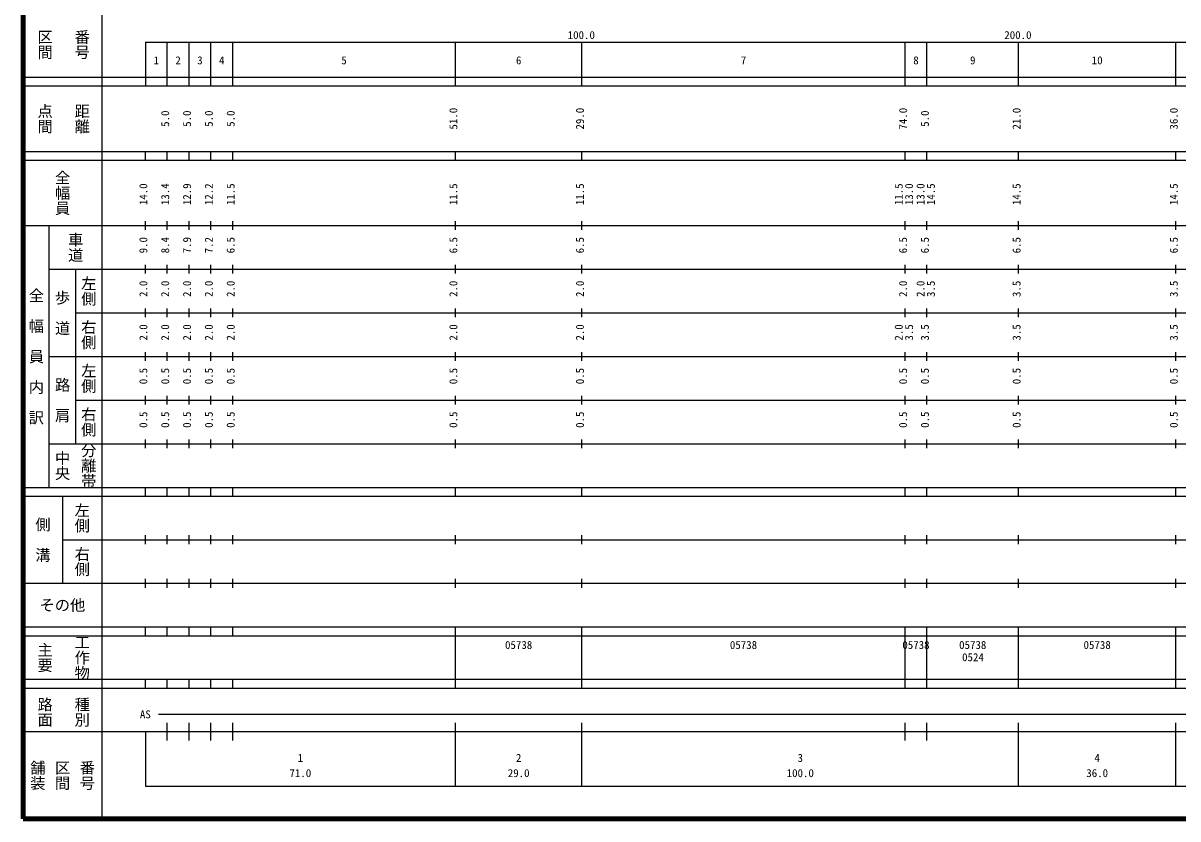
# Model space of a CAD drawing. Units: millimetres on the paper, enlarged 1000 times. Extents: x 40000 to 680000, y 20000 to 380000.
# Drawn here: x 40000 to 304486, y 20000 to 202409 of the extents above; entities that cross this region are included whole.
import ezdxf
from ezdxf.enums import TextEntityAlignment as Align

# ---------------------------------------------------------------- set-up
doc = ezdxf.new("R2010")
doc.units = ezdxf.units.MM
doc.header["$LTSCALE"] = 1000
doc.layers.add('M-TTL', color=2, linetype='Continuous', lineweight=140)
doc.layers.add('M-TTL-BAND', color=7, linetype='Continuous', lineweight=25)
doc.styles.add('@ＭＳ ゴシック', font='')
doc.styles.add('ＭＳ ゴシック', font='')
doc.styles.get('@ＭＳ ゴシック').set_extended_font_data('@MS Gothic')
doc.styles.get('ＭＳ ゴシック').set_extended_font_data('MS Gothic')

msp = doc.modelspace()

# ---------------------------------------------------------------- linework, layer by layer
at = {"layer": 'M-TTL'}
for p, q in [((40000, 380000), (40000, 20000)), ((40000, 20000), (680000, 20000))]:
    msp.add_line(p, q, dxfattribs=at)
at = {"layer": 'M-TTL-BAND'}
for p, q in [((58000, 370000), (58000, 20000)), ((68000, 198000), (579000, 198000)), ((68000, 198000), (68000, 188000)), ((73000, 188000), (73000, 198000)), ((78000, 188000), (78000, 198000)), ((83000, 188000), (83000, 198000)), ((88000, 188000), (88000, 198000)), ((139000, 188000), (139000, 198000)), ((168000, 188000), (168000, 198000)), ((242000, 188000), (242000, 198000)), ((247000, 188000), (247000, 198000)), ((268000, 188000), (268000, 198000)), ((304000, 188000), (304000, 198000)), ((40000, 190000), (579000, 190000)), ((40000, 188000), (579000, 188000)), ((40000, 173000), (579000, 173000)), ((68000, 171000), (68000, 173000)), ((73000, 171000), (73000, 173000)), ((78000, 171000), (78000, 173000)), ((83000, 171000), (83000, 173000)), ((88000, 171000), (88000, 173000)), ((139000, 171000), (139000, 173000)), ((168000, 171000), (168000, 173000)), ((242000, 171000), (242000, 173000)), ((247000, 171000), (247000, 173000)), ((268000, 171000), (268000, 173000)), ((304000, 171000), (304000, 173000)), ((40000, 171000), (579000, 171000)), ((68000, 155000), (68000, 157000)), ((73000, 155000), (73000, 157000)), ((78000, 155000), (78000, 157000)), ((83000, 155000), (83000, 157000)), ((88000, 155000), (88000, 157000)), ((139000, 155000), (139000, 157000)), ((168000, 155000), (168000, 157000)), ((242000, 155000), (242000, 157000)), ((247000, 155000), (247000, 157000)), ((268000, 155000), (268000, 157000)), ((304000, 155000), (304000, 157000)), ((40000, 156000), (579000, 156000)), ((46000, 96000), (46000, 156000)), ((46000, 146000), (579000, 146000)), ((52000, 146000), (52000, 106000)), ((68000, 145000), (68000, 147000)), ((73000, 145000), (73000, 147000)), ((78000, 145000), (78000, 147000)), ((83000, 145000), (83000, 147000)), ((88000, 145000), (88000, 147000)), ((139000, 145000), (139000, 147000)), ((168000, 145000), (168000, 147000)), ((242000, 145000), (242000, 147000)), ((247000, 145000), (247000, 147000)), ((268000, 145000), (268000, 147000)), ((304000, 145000), (304000, 147000)), ((52000, 136000), (579000, 136000)), ((68000, 135000), (68000, 137000)), ((73000, 135000), (73000, 137000)), ((78000, 135000), (78000, 137000)), ((83000, 135000), (83000, 137000)), ((88000, 135000), (88000, 137000)), ((139000, 135000), (139000, 137000)), ((168000, 135000), (168000, 137000)), ((242000, 135000), (242000, 137000)), ((247000, 135000), (247000, 137000)), ((268000, 135000), (268000, 137000)), ((304000, 135000), (304000, 137000)), ((68000, 125000), (68000, 127000)), ((73000, 125000), (73000, 127000)), ((78000, 125000), (78000, 127000)), ((83000, 125000), (83000, 127000)), ((88000, 125000), (88000, 127000)), ((139000, 125000), (139000, 127000)), ((168000, 125000), (168000, 127000)), ((242000, 125000), (242000, 127000)), ((247000, 125000), (247000, 127000)), ((268000, 125000), (268000, 127000)), ((304000, 125000), (304000, 127000)), ((46000, 126000), (579000, 126000)), ((68000, 115000), (68000, 117000)), ((73000, 115000), (73000, 117000)), ((78000, 115000), (78000, 117000)), ((83000, 115000), (83000, 117000)), ((88000, 115000), (88000, 117000)), ((139000, 115000), (139000, 117000)), ((168000, 115000), (168000, 117000)), ((242000, 115000), (242000, 117000)), ((247000, 115000), (247000, 117000)), ((268000, 115000), (268000, 117000)), ((304000, 115000), (304000, 117000)), ((52000, 116000), (579000, 116000)), ((46000, 106000), (579000, 106000)), ((68000, 105000), (68000, 107000)), ((73000, 105000), (73000, 107000)), ((78000, 105000), (78000, 107000)), ((83000, 105000), (83000, 107000)), ((88000, 105000), (88000, 107000)), ((139000, 105000), (139000, 107000)), ((168000, 105000), (168000, 107000)), ((242000, 105000), (242000, 107000)), ((247000, 105000), (247000, 107000)), ((268000, 105000), (268000, 107000)), ((304000, 105000), (304000, 107000)), ((40000, 96000), (579000, 96000)), ((68000, 94000), (68000, 96000)), ((73000, 94000), (73000, 96000)), ((78000, 94000), (78000, 96000)), ((83000, 94000), (83000, 96000)), ((88000, 94000), (88000, 96000)), ((139000, 94000), (139000, 96000)), ((168000, 94000), (168000, 96000)), ((242000, 94000), (242000, 96000)), ((247000, 94000), (247000, 96000)), ((268000, 94000), (268000, 96000)), ((304000, 94000), (304000, 96000)), ((40000, 94000), (579000, 94000)), ((49000, 94000), (49000, 74000)), ((68000, 83000), (68000, 85000)), ((73000, 83000), (73000, 85000)), ((78000, 83000), (78000, 85000)), ((83000, 83000), (83000, 85000)), ((88000, 83000), (88000, 85000)), ((139000, 83000), (139000, 85000)), ((168000, 83000), (168000, 85000)), ((242000, 83000), (242000, 85000)), ((247000, 83000), (247000, 85000)), ((268000, 83000), (268000, 85000)), ((304000, 83000), (304000, 85000)), ((49000, 84000), (579000, 84000)), ((68000, 73000), (68000, 75000)), ((73000, 73000), (73000, 75000)), ((78000, 73000), (78000, 75000)), ((83000, 73000), (83000, 75000)), ((88000, 73000), (88000, 75000)), ((139000, 73000), (139000, 75000)), ((168000, 73000), (168000, 75000)), ((242000, 73000), (242000, 75000)), ((247000, 73000), (247000, 75000)), ((268000, 73000), (268000, 75000)), ((304000, 73000), (304000, 75000)), ((40000, 74000), (579000, 74000)), ((40000, 64000), (579000, 64000)), ((68000, 62000), (68000, 64000)), ((73000, 62000), (73000, 64000)), ((78000, 62000), (78000, 64000)), ((83000, 62000), (83000, 64000)), ((88000, 62000), (88000, 64000)), ((139000, 62000), (139000, 64000)), ((168000, 62000), (168000, 64000)), ((242000, 62000), (242000, 64000)), ((247000, 62000), (247000, 64000)), ((268000, 62000), (268000, 64000)), ((304000, 62000), (304000, 64000)), ((40000, 62000), (579000, 62000)), ((139000, 52000), (139000, 62000)), ((168000, 52000), (168000, 62000)), ((168000, 52000), (168000, 62000)), ((242000, 52000), (242000, 62000)), ((242000, 52000), (242000, 62000)), ((247000, 52000), (247000, 62000)), ((247000, 52000), (247000, 62000)), ((268000, 52000), (268000, 62000)), ((268000, 52000), (268000, 62000)), ((304000, 52000), (304000, 62000)), ((40000, 52000), (579000, 52000)), ((68000, 50000), (68000, 52000)), ((73000, 50000), (73000, 52000)), ((78000, 50000), (78000, 52000)), ((83000, 50000), (83000, 52000)), ((88000, 50000), (88000, 52000)), ((139000, 50000), (139000, 52000)), ((168000, 50000), (168000, 52000)), ((242000, 50000), (242000, 52000)), ((247000, 50000), (247000, 52000)), ((268000, 50000), (268000, 52000)), ((304000, 50000), (304000, 52000)), ((40000, 50000), (579000, 50000)), ((71000, 44000), (565000, 44000)), ((40000, 40000), (579000, 40000)), ((68000, 40000), (68000, 27500)), ((73000, 38000), (73000, 42000)), ((78000, 38000), (78000, 42000)), ((83000, 38000), (83000, 42000)), ((88000, 38000), (88000, 42000)), ((139000, 27500), (139000, 42000)), ((168000, 27500), (168000, 42000)), ((242000, 38000), (242000, 42000)), ((247000, 38000), (247000, 42000)), ((268000, 27500), (268000, 42000)), ((304000, 27500), (304000, 42000)), ((68000, 27500), (579000, 27500))]:
    msp.add_line(p, q, dxfattribs=at)

# ---------------------------------------------------------------- texts
at = {"layer": 'M-TTL-BAND', "style": '@ＭＳ ゴシック'}
for s, p in [('区間', (45000, 197500)), ('番号', (53500, 197500)), ('点間', (45000, 180500)), ('距離', (53500, 180500)), ('全幅員', (49000, 163500)), ('車道', (52000, 151000)), ('左側', (55000, 141000)), ('全\u3000幅\u3000員\u3000内\u3000訳', (43000, 126000)), ('歩\u3000道', (49000, 136000)), ('右側', (55000, 131000)), ('左側', (55000, 121000)), ('路\u3000肩', (49000, 116000)), ('右側', (55000, 111000)), ('分離帯', (55000, 101000)), ('中央', (49000, 101000)), ('左側', (53500, 89000)), ('側\u3000溝', (44500, 84000)), ('右側', (53500, 79000)), ('工作物', (53500, 57000)), ('主要', (45000, 57000)), ('路面', (45000, 44500)), ('種別', (53500, 44500)), ('舗装', (43333, 30000)), ('区間', (49000, 30000)), ('番号', (54667, 30000))]:
    msp.add_text(s, height=2566, rotation=270, dxfattribs=at).set_placement(p, align=Align.MIDDLE_CENTER)
at = {"layer": 'M-TTL-BAND', "style": 'ＭＳ ゴシック'}
for s, p in [('100.0', (167844, 198195)), ('200.0', (267844, 198195)), ('1', (70500, 192405)), ('2', (75500, 192405)), ('3', (80500, 192405)), ('4', (85500, 192405)), ('5', (113500, 192405)), ('6', (153500, 192405)), ('7', (205000, 192405)), ('8', (244500, 192405)), ('9', (257500, 192405)), ('10', (286000, 192405)), ('AS', (68000, 42500)), ('1', (103500, 32523)), ('2', (153500, 32523)), ('3', (218000, 32523)), ('4', (286000, 32523)), ('71.0', (103500, 29033)), ('29.0', (153500, 29033)), ('100.0', (218000, 29033)), ('36.0', (286000, 29033))]:
    msp.add_text(s, height=1833, dxfattribs=at).set_placement(p, align=Align.BOTTOM_CENTER)
for s, p in [('51.0', (140000, 180500)), ('29.0', (169000, 180500)), ('74.0', (243000, 180500)), ('21.0', (269000, 180500)), ('36.0', (305000, 180500)), ('5.0', (74000, 180500)), ('5.0', (79000, 180500)), ('5.0', (84000, 180500)), ('5.0', (89000, 180500)), ('5.0', (248000, 180500)), ('14.0', (69000, 163174)), ('13.4', (74000, 163174)), ('12.9', (79000, 163174)), ('12.2', (84000, 163174)), ('11.5', (89000, 163174)), ('11.5', (140000, 163174)), ('11.5', (169000, 163174)), ('11.5', (242000, 163174)), ('13.0', (244370, 163174)), ('13.0', (247000, 163174)), ('14.5', (249370, 163174)), ('14.5', (269000, 163174)), ('14.5', (305000, 163174)), ('9.0', (69000, 151500)), ('8.4', (74000, 151500)), ('7.9', (79000, 151500)), ('7.2', (84000, 151500)), ('6.5', (89000, 151500)), ('6.5', (140000, 151500)), ('6.5', (169000, 151500)), ('6.5', (243000, 151500)), ('6.5', (248000, 151500)), ('6.5', (269000, 151500)), ('6.5', (305000, 151500)), ('2.0', (69000, 141500)), ('2.0', (74000, 141500)), ('2.0', (79000, 141500)), ('2.0', (84000, 141500)), ('2.0', (89000, 141500)), ('2.0', (140000, 141500)), ('2.0', (169000, 141500)), ('2.0', (243000, 141500)), ('2.0', (247000, 141500)), ('3.5', (249370, 141500)), ('3.5', (269000, 141500)), ('3.5', (305000, 141500)), ('2.0', (69000, 131500)), ('2.0', (74000, 131500)), ('2.0', (79000, 131500)), ('2.0', (84000, 131500)), ('2.0', (89000, 131500)), ('2.0', (140000, 131500)), ('2.0', (169000, 131500)), ('2.0', (242000, 131500)), ('3.5', (244370, 131500)), ('3.5', (248000, 131500)), ('3.5', (269000, 131500)), ('3.5', (305000, 131500)), ('0.5', (69000, 121500)), ('0.5', (74000, 121500)), ('0.5', (79000, 121500)), ('0.5', (84000, 121500)), ('0.5', (89000, 121500)), ('0.5', (140000, 121500)), ('0.5', (169000, 121500)), ('0.5', (243000, 121500)), ('0.5', (248000, 121500)), ('0.5', (269000, 121500)), ('0.5', (305000, 121500)), ('0.5', (69000, 111500)), ('0.5', (74000, 111500)), ('0.5', (79000, 111500)), ('0.5', (84000, 111500)), ('0.5', (89000, 111500)), ('0.5', (140000, 111500)), ('0.5', (169000, 111500)), ('0.5', (243000, 111500)), ('0.5', (248000, 111500)), ('0.5', (269000, 111500)), ('0.5', (305000, 111500))]:
    msp.add_text(s, height=1833, rotation=90, dxfattribs=at).set_placement(p, align=Align.BOTTOM_CENTER)
msp.add_text('その他', height=2566, dxfattribs=at).set_placement((49000, 69000), align=Align.MIDDLE_CENTER)
for s, p in [('05738', (150375, 58405)), ('05738', (201875, 58405)), ('05738', (241375, 58405)), ('05738', (254375, 58405)), ('05738', (282875, 58405)), ('0524', (255059, 55595))]:
    msp.add_text(s, height=1833, dxfattribs=at).set_placement(p, align=Align.BOTTOM_LEFT)

doc.saveas('drawing.dxf')
